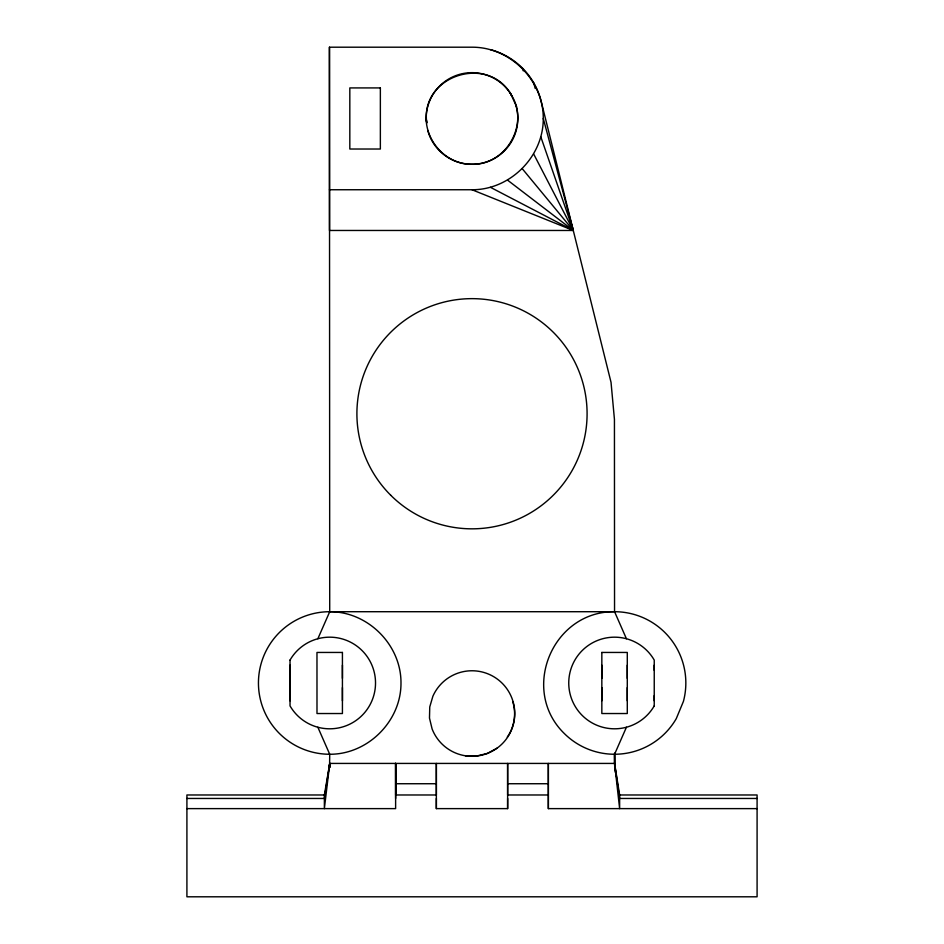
<?xml version="1.0" encoding="UTF-8"?>
<svg xmlns="http://www.w3.org/2000/svg" width="944" height="944" viewBox="0 0 944 944"><rect width="100%" height="100%" fill="white"/><g stroke="black" fill="none" stroke-linecap="round" stroke-linejoin="round"><path stroke-width="1.42" d="M342.424 700.802L342.424 687.598M342.424 678.37L342.424 665.166M507.636 798.459L507.624 808.619L436.352 808.619L436.364 798.459M654.239 700.802L654.239 695.586M654.239 670.382L654.239 665.166M395.619 798.459L395.619 763.425L395.619 808.619L186.912 808.619M626.427 727.246L614.568 754.256L614.579 763.425L619.63 808.619L619.63 794.978L614.579 763.425L329.751 763.425L329.574 767.826L329.716 754.256L317.857 727.246M329.468 767.767L329.751 763.425L324.37 794.978L324.37 808.619L329.751 763.425L324.37 798.459L186.912 798.459M329.362 767.814L329.751 763.425M426.181 118.448L426.782 123.039C419.856 75.461 488.98 53.478 511.683 95.568C529.49 124.384 505.866 165.306 472 164.291C442.972 164.822 419.714 134.508 427.738 106.613A45.819 45.819 0 0 1 511.683 95.568M329.456 189.744L472 189.744C510.149 189.98 543.508 156.621 543.272 118.472C543.508 80.323 510.149 46.964 472 47.2L329.456 47.2L329.503 230.466L573.279 230.466L543.272 118.472M317.857 638.734L329.716 611.712L329.456 47.2M507.294 737.087C514.397 727.045 516.498 713.593 512.804 701.876M497.205 748.073A42.763 42.763 0 0 1 432.104 728.933L429.485 718.089L429.756 706.926L432.895 696.212A42.763 42.763 0 0 1 498.845 680.246A42.763 42.763 0 0 1 497.205 748.073L487.399 753.418L476.555 756.05L465.392 755.778M329.716 611.712C367.853 611.476 401.224 644.835 400.988 682.984C401.224 721.133 367.853 754.492 329.716 754.256A71.272 71.272 0 0 1 258.444 682.984A71.272 71.272 0 0 1 329.716 611.712L614.568 611.712A71.272 71.272 0 0 1 683.409 701.427L676.282 718.62A71.272 71.272 0 0 1 564.17 733.382C519.731 689.899 552.535 611.063 614.568 611.712L626.427 638.734M395.619 763.425L395.642 783.732L436.364 783.732M507.636 783.732L548.358 783.732L548.358 808.619L757.088 808.619M324.37 794.978L186.912 794.978L186.912 896.8L757.088 896.8L757.088 794.978L619.63 794.978M395.642 794.978L436.364 794.978L436.352 763.425L436.352 808.619M548.358 794.978L507.636 794.978L507.624 763.425L507.624 808.619M757.088 798.459L619.63 798.459L614.579 763.425L614.568 753.147M472 189.744L573.279 230.466L569.775 219.268M490.443 187.313L573.279 230.466L540.841 136.915M507.636 180.198L573.279 230.466L571.722 226.336M522.398 168.87L573.279 230.466L571.45 226.477M533.726 154.108L573.279 230.466M510.055 92.429L511.282 95.108M516.557 106.625L511.424 95.309M522.398 68.074L523.271 70.871M533.726 82.836L535.248 88.512M426.499 120.726L426.582 121.398M614.686 766.363L614.579 753.973M615.063 769.277L615.299 772.204M614.579 763.425L614.756 766.327M614.544 611.712L614.438 419.348L611.028 382.296L540.841 100.029A71.272 71.272 0 0 0 490.443 49.631M548.358 808.619L548.346 763.425L548.358 783.732M627.288 665.166L627.288 678.37M627.288 687.598L627.288 700.802M601.835 665.166L601.835 678.37M601.835 687.598L601.835 700.802M395.642 783.732L395.642 795.155M290.032 665.166L290.032 700.802M516.262 106.613A45.819 45.819 0 0 1 483.859 162.722A45.819 45.819 0 0 1 427.738 130.331M290.032 660.08L290.032 705.9A45.819 45.819 0 0 0 359.157 718.089A45.819 45.819 0 0 0 359.157 647.891A45.819 45.819 0 0 0 290.032 660.08M601.835 652.446L601.835 713.534L627.288 713.534L627.288 652.446L601.835 652.446M380.361 87.922L349.823 87.922L349.823 149.022L380.361 149.022L380.361 87.922M342.424 652.446L316.972 652.446L316.995 713.534L342.424 713.534L342.424 652.446M654.239 705.9L654.239 660.08A45.819 45.819 0 0 0 585.115 647.891A45.819 45.819 0 0 0 585.115 718.089A45.819 45.819 0 0 0 654.239 705.9M390.615 495.128A115.097 115.097 0 0 0 583.168 443.527A115.097 115.097 0 0 0 442.217 302.564A115.097 115.097 0 0 0 390.615 495.128"/></g></svg>
